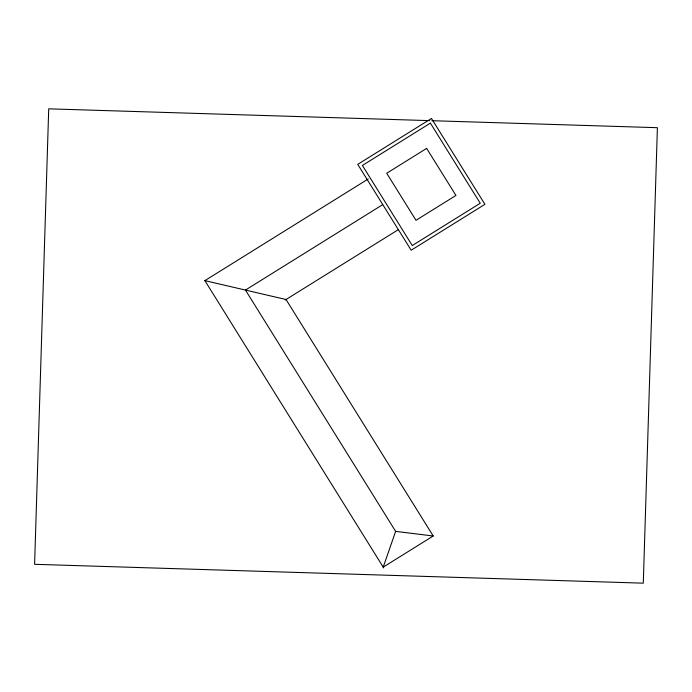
<?xml version="1.0" encoding="UTF-8"?>
<svg xmlns="http://www.w3.org/2000/svg" width="692" height="692" viewBox="0 0 692 692"><rect width="100%" height="100%" fill="white"/><g stroke="black" fill="none" stroke-linecap="round" stroke-linejoin="round"><path stroke-width="1.04" d="M382.65 204.676L245.452 290.069L395.642 531.369L383.204 567.129L433.218 535.997L286.03 299.515L204.875 280.632L368.256 178.943M285.199 300.025L398.419 229.606M429.68 120.633L48.717 108.834L34.6 564.309L643.292 583.166L657.4 127.691L431.843 120.702M395.642 531.369L433.218 535.997M204.72 280.381L383.714 567.95M431.471 118.462L357.729 164.367L411.178 250.236L484.919 204.33L431.471 118.462M430.389 123.141L362.4 165.449L412.268 245.556L480.248 203.249L430.389 123.141M426.644 148.391L386.716 173.251L416.004 220.307L455.942 195.447L426.644 148.391"/></g></svg>
